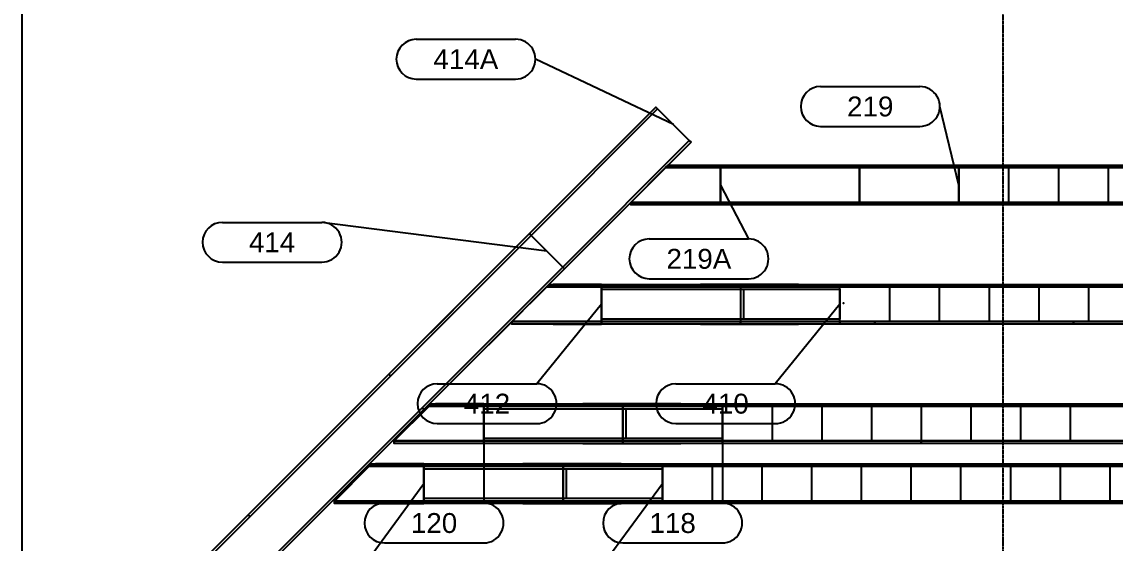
# Model space of a CAD drawing. Header units: inches. Extents: x -21257 to 11444, y 0 to 8704.
# Drawn here: x 936 to 1596, y 7349 to 7663 of the extents above; entities that cross this region are included whole.
import ezdxf
from ezdxf.enums import TextEntityAlignment as Align

# ---------------------------------------------------------------- set-up
doc = ezdxf.new("R2010")
doc.units = ezdxf.units.IN
doc.header["$MEASUREMENT"] = 0
doc.linetypes.add('CENTER2', pattern=[1.125, 0.75, -0.125, 0.125, -0.125])
for name, color, linetype in [('100-CONV-LAYOUT', 3, 'Continuous'), ('100-CONV-LAYOUT-SAW', 3, 'Continuous'), ('100-CONV-NUMBERS', 3, 'Continuous'), ('200-CONV-LAYOUT', 4, 'Continuous'), ('200-CONV-LAYOUT-SAW', 4, 'Continuous'), ('200-CONV-NUMBERS', 4, 'Continuous'), ('400-CONV-LAYOUT', 1, 'Continuous'), ('400-CONV-LAYOUT-ACCUM', 1, 'Continuous'), ('400-CONV-LAYOUT-SAW', 1, 'Continuous'), ('400-CONV-NUMBERS', 1, 'Continuous'), ('Bldg_Cline', 8, 'CENTER2'), ('Bldg_Colnum', 8, 'Continuous')]:
    doc.layers.add(name, color=color, linetype=linetype)
doc.styles.get("Standard").update_dxf_attribs({"font": 'helvl.shx'})

# ---------------------------------------------------------------- blocks, each defined once
blk = doc.blocks.new('DCBLOCK')
at = {"linetype": 'Continuous'}
for p, q in [((-0.625, 0), (0, 0)), ((-0.625, -0.25), (0, -0.25))]:
    blk.add_line(p, q, dxfattribs=at)
for centre, start, end in [((-0.625, -0.125), 89.99998, 269.99994), ((0, -0.125), 269.99994, 89.99998)]:
    blk.add_arc(centre, 0.125, start, end)
blk.add_attdef('FORTNAITEM', text='', height=0.125).set_placement((-0.3125, -0.125), align=Align.MIDDLE_CENTER)
at = {"flags": 1}
blk.add_attdef('SERIALNUM', (-0.625, -0.3437), '', height=0.125, dxfattribs=at)
blk = doc.blocks.new('FORTNAPOINT')
blk.add_point((0, 0))
at = {"flags": 1}
for tag in ['POINTSER', 'ITEMNUM']:
    blk.add_attdef(tag, (0, 0), '', height=0.125, dxfattribs=at)
blk = doc.blocks.new('Promise-US15-100330-00-10-003 Bldg Colums')
at = {"layer": 'Bldg_Cline'}
blk.add_line((600, 7193.33), (600, 9.33), dxfattribs=at)
at = {"layer": 'Bldg_Colnum'}
blk.add_line((8, 7709.88), (8, 8), dxfattribs=at)
blk = doc.blocks.new('Promise-US15-100330-00-20-408 200 Series')
at = {"layer": '200-CONV-LAYOUT', "linetype": 'Continuous'}
for p, q in [((-14048.39, -6995.84, 327), (-14048.39, -6994.34, 327)), ((-14048.35, -6995.84, 326.88), (-14048.35, -6994.34, 326.88)), ((-14048.35, -6995.84, 333.5), (-14048.35, -6994.34, 333.5)), ((-14048.35, -6995.84, 326.88), (-14048.35, -6994.34, 326.88)), ((-14048.35, -6995.84, 333.5), (-14048.35, -6994.34, 333.5)), ((-14048.34, -6994.34, 333.5), (-14048.34, -6995.84, 333.5)), ((-14048.34, -6995.84, 333.5), (-14048.39, -6995.84, 327)), ((-14048.35, -6995.84, 333.5), (-14048.35, -6995.84, 326.88)), ((-14048.35, -6995.84, 333.5), (-14048.35, -6995.84, 326.88)), ((-14192.35, -7018.34, 326.88), (-14192.35, -7016.84, 326.88)), ((-14192.35, -7016.84, 326.88), (-14192.35, -7016.84, 333.5)), ((-14192.35, -7018.34, 333.5), (-14192.35, -7016.84, 333.5))]:
    blk.add_line(p, q, dxfattribs=at)
at = {"layer": '200-CONV-LAYOUT', "color": 1, "linetype": 'Continuous'}
for p, q in [((-14227.32, -7176.06, 327), (-14227.32, -7174.56, 327)), ((-14227.29, -7176.06, 333.5), (-14227.32, -7176.06, 327)), ((-14227.29, -7174.56, 333.5), (-14227.29, -7176.06, 333.5)), ((-14197.29, -7176.06, 333.4), (-14197.29, -7197.06, 333.4)), ((-14167.29, -7176.06, 333.3), (-14167.29, -7197.06, 333.3)), ((-14137.32, -7176.06, 326.7), (-14137.32, -7174.56, 326.7)), ((-14137.29, -7176.06, 333.2), (-14137.32, -7176.06, 326.7)), ((-14137.29, -7176.06, 333.2), (-14137.29, -7174.56, 333.2)), ((-14137.29, -7176.06, 333.2), (-14137.29, -7197.06, 333.2)), ((-14107.29, -7176.06, 333.1), (-14107.29, -7197.06, 333.1)), ((-14077.29, -7176.06, 333), (-14077.29, -7197.06, 333)), ((-14047.3, -7176.06, 332.9), (-14047.3, -7197.06, 332.9)), ((-14017.32, -7176.06, 326.3), (-14017.32, -7174.56, 326.3)), ((-14017.3, -7176.06, 332.8), (-14017.32, -7176.06, 326.3)), ((-14017.3, -7176.06, 332.8), (-14017.3, -7174.56, 332.8)), ((-14017.3, -7176.06, 332.8), (-14017.3, -7197.06, 332.8)), ((-13987.3, -7176.06, 332.7), (-13987.3, -7197.06, 332.7)), ((-13957.3, -7176.06, 332.6), (-13957.3, -7197.06, 332.6)), ((-14227.32, -7198.56, 327), (-14227.32, -7197.06, 327)), ((-14227.32, -7197.06, 327), (-14227.29, -7197.06, 333.5)), ((-14227.29, -7198.56, 333.5), (-14227.29, -7197.06, 333.5)), ((-14137.32, -7197.06, 326.7), (-14137.32, -7198.56, 326.7)), ((-14137.29, -7197.06, 333.2), (-14137.32, -7197.06, 326.7)), ((-14137.29, -7198.56, 333.2), (-14137.29, -7197.06, 333.2)), ((-14017.32, -7197.06, 326.3), (-14017.32, -7198.56, 326.3)), ((-14017.3, -7197.06, 332.8), (-14017.32, -7197.06, 326.3)), ((-14017.3, -7198.56, 332.8), (-14017.3, -7197.06, 332.8))]:
    blk.add_line(p, q, dxfattribs=at)
at = {"layer": '200-CONV-LAYOUT', "color": 8, "linetype": 'Continuous'}
for p, q in [((-14227.3, -7176.06, 326.88), (-14227.3, -7174.56, 326.88)), ((-14227.3, -7176.06, 333.5), (-14227.3, -7174.56, 333.5)), ((-14227.3, -7176.06, 333.5), (-14227.3, -7176.06, 326.88)), ((-14227.3, -7197.06, 326.88), (-14227.3, -7198.56, 326.88)), ((-14227.3, -7197.06, 333.5), (-14227.3, -7197.06, 326.88)), ((-14227.3, -7198.56, 333.5), (-14227.3, -7197.06, 333.5))]:
    blk.add_line(p, q, dxfattribs=at)
at = {"layer": '200-CONV-LAYOUT'}
for points in [[(-14223.85, -6994.34, 333.5), (-14225.35, -6995.84, 333.5), (-14225.35, -6995.84, 327), (-14223.85, -6994.34, 327)], [(-14223.85, -6994.34, 333.5), (-14225.35, -6995.84, 333.5), (-14225.35, -6995.84, 324), (-14223.85, -6994.34, 324)], [(-14246.35, -7018.34, 333.5), (-14246.35, -7018.34, 327), (-14246.35, -7016.84, 327), (-14246.35, -7016.84, 333.5)], [(-14246.35, -7018.34, 333.5), (-14246.35, -7018.34, 324), (-14246.35, -7016.84, 324), (-14246.35, -7016.84, 333.5)], [(-14192.35, -7018.34, 333.5), (-14192.35, -7018.34, 327), (-14192.35, -7016.84, 327), (-14192.35, -7016.84, 333.5)]]:
    blk.add_3dface(points, dxfattribs=at)
at = {"layer": '200-CONV-LAYOUT', "color": 1}
for points in [[(-13177.32, -7176.06, 323.5), (-14227.32, -7176.06, 327), (-14227.32, -7174.56, 327), (-13177.32, -7174.56, 323.5)], [(-13177.3, -7176.06, 330), (-14227.29, -7176.06, 333.5), (-14227.32, -7176.06, 327), (-13177.32, -7176.06, 323.5)], [(-13177.3, -7176.06, 330), (-14227.29, -7176.06, 333.5), (-14227.29, -7174.56, 333.5), (-13177.3, -7174.56, 330)], [(-13177.3, -7197.06, 330), (-14227.29, -7197.06, 333.5), (-14227.29, -7176.06, 333.5), (-13177.3, -7176.06, 330)], [(-13177.3, -7197.06, 330), (-14227.29, -7197.06, 333.5), (-14227.32, -7197.06, 327), (-13177.32, -7197.06, 323.5)], [(-13177.32, -7198.56, 323.5), (-14227.32, -7198.56, 327), (-14227.32, -7197.06, 327), (-13177.32, -7197.06, 323.5)], [(-13177.3, -7198.56, 330), (-14227.29, -7198.56, 333.5), (-14227.29, -7197.06, 333.5), (-13177.3, -7197.06, 330)]]:
    blk.add_3dface(points, dxfattribs=at)
at = {"layer": '200-CONV-LAYOUT-SAW'}
for p, q in [((-14192.35, -6995.84, 326.88), (-14192.35, -6994.34, 326.88)), ((-14192.35, -6994.34, 333.5), (-14192.35, -6995.84, 333.5)), ((-14108.35, -6995.84, 326.88), (-14108.35, -6994.34, 326.88)), ((-14108.35, -6995.84, 333.5), (-14108.35, -6994.34, 333.5)), ((-14108.35, -6995.84, 326.88), (-14108.35, -6994.34, 326.88)), ((-14108.35, -6994.34, 333.5), (-14108.35, -6995.84, 333.5)), ((-14192.35, -6995.84, 333.5), (-14192.35, -6995.84, 326.88)), ((-14108.35, -6995.84, 333.5), (-14108.35, -6995.84, 326.88)), ((-14108.35, -6995.84, 333.5), (-14108.35, -6995.84, 326.88)), ((-14018.34, -6995.84, 333.28), (-14018.34, -7016.84, 333.28)), ((-13988.34, -6995.84, 333.06), (-13988.34, -7016.84, 333.06)), ((-13958.34, -6995.84, 332.84), (-13958.34, -7016.84, 332.84)), ((-14108.35, -7016.84, 326.88), (-14108.35, -7018.34, 326.88)), ((-14108.35, -7016.84, 333.5), (-14108.35, -7016.84, 326.88)), ((-14108.35, -7018.34, 333.5), (-14108.35, -7016.84, 333.5)), ((-14108.35, -7018.34, 326.88), (-14108.35, -7016.84, 326.88)), ((-14108.35, -7016.84, 326.88), (-14108.35, -7016.84, 333.5)), ((-14108.35, -7018.34, 333.5), (-14108.35, -7016.84, 333.5)), ((-14048.39, -7018.34, 327), (-14048.39, -7016.84, 327)), ((-14048.39, -7016.84, 327), (-14048.34, -7016.84, 333.5)), ((-14048.35, -7016.84, 326.88), (-14048.35, -7018.34, 326.88)), ((-14048.35, -7016.84, 333.5), (-14048.35, -7016.84, 326.88)), ((-14048.35, -7018.34, 333.5), (-14048.35, -7016.84, 333.5)), ((-14048.35, -7016.84, 326.88), (-14048.35, -7018.34, 326.88)), ((-14048.35, -7016.84, 333.5), (-14048.35, -7016.84, 326.88)), ((-14048.35, -7018.34, 333.5), (-14048.35, -7016.84, 333.5)), ((-14048.34, -7018.34, 333.5), (-14048.34, -7016.84, 333.5))]:
    blk.add_line(p, q, dxfattribs=at)
for points in [[(-14192.35, -6995.84, 327), (-14225.35, -6995.84, 327), (-14223.85, -6994.34, 327), (-14192.35, -6994.34, 327)], [(-14192.35, -6995.84, 333.5), (-14225.35, -6995.84, 333.5), (-14223.85, -6994.34, 333.5), (-14192.35, -6994.34, 333.5)], [(-14192.35, -6994.34, 333.5), (-14192.35, -6995.84, 333.5), (-14192.35, -6995.84, 327), (-14192.35, -6994.34, 327)], [(-14108.35, -6995.84, 326.88), (-14192.35, -6995.84, 326.88), (-14192.35, -6994.34, 326.88), (-14108.35, -6994.34, 326.88)], [(-14108.35, -6995.84, 333.5), (-14192.35, -6995.84, 333.5), (-14192.35, -6994.34, 333.5), (-14108.35, -6994.34, 333.5)], [(-14048.35, -6995.84, 326.88), (-14108.35, -6995.84, 326.88), (-14108.35, -6994.34, 326.88), (-14048.35, -6994.34, 326.88)], [(-14048.35, -6995.84, 333.5), (-14108.35, -6995.84, 333.5), (-14108.35, -6994.34, 333.5), (-14048.35, -6994.34, 333.5)], [(-13574.4, -6995.84, 323.5), (-14048.39, -6995.84, 327), (-14048.39, -6994.34, 327), (-13574.4, -6994.34, 323.5)], [(-13574.35, -6995.84, 330), (-14048.34, -6995.84, 333.5), (-14048.34, -6994.34, 333.5), (-13574.35, -6994.34, 330)], [(-14192.35, -7016.84, 333.5), (-14246.35, -7016.84, 333.5), (-14225.35, -6995.84, 333.5), (-14192.35, -6995.84, 333.5)], [(-14246.35, -7016.84, 333.5), (-14246.35, -7016.84, 327), (-14225.35, -6995.84, 327), (-14225.35, -6995.84, 333.5)], [(-14246.35, -7016.84, 333.5), (-14246.35, -7016.84, 324), (-14225.35, -6995.84, 324), (-14225.35, -6995.84, 333.5)], [(-14192.35, -6995.84, 333.5), (-14225.35, -6995.84, 333.5), (-14225.35, -6995.84, 327), (-14192.35, -6995.84, 327)], [(-14108.35, -7016.84, 333.5), (-14192.35, -7016.84, 333.5), (-14192.35, -6995.84, 333.5), (-14108.35, -6995.84, 333.5)], [(-14108.35, -6995.84, 333.5), (-14192.35, -6995.84, 333.5), (-14192.35, -6995.84, 326.88), (-14108.35, -6995.84, 326.88)], [(-14048.35, -7016.84, 333.5), (-14108.35, -7016.84, 333.5), (-14108.35, -6995.84, 333.5), (-14048.35, -6995.84, 333.5)], [(-14048.35, -6995.84, 333.5), (-14108.35, -6995.84, 333.5), (-14108.35, -6995.84, 326.88), (-14048.35, -6995.84, 326.88)], [(-13574.35, -6995.84, 330), (-14048.34, -6995.84, 333.5), (-14048.39, -6995.84, 327), (-13574.4, -6995.84, 323.5)], [(-13574.35, -7016.84, 330), (-14048.34, -7016.84, 333.5), (-14048.34, -6995.84, 333.5), (-13574.35, -6995.84, 330)], [(-14192.35, -7016.84, 333.5), (-14246.35, -7016.84, 333.5), (-14246.35, -7016.84, 327), (-14192.35, -7016.84, 327)], [(-14192.35, -7018.34, 327), (-14246.35, -7018.34, 327), (-14246.35, -7016.84, 327), (-14192.35, -7016.84, 327)], [(-14192.35, -7018.34, 333.5), (-14246.35, -7018.34, 333.5), (-14246.35, -7016.84, 333.5), (-14192.35, -7016.84, 333.5)], [(-14108.35, -7016.84, 333.5), (-14192.35, -7016.84, 333.5), (-14192.35, -7016.84, 326.88), (-14108.35, -7016.84, 326.88)], [(-14108.35, -7018.34, 326.88), (-14192.35, -7018.34, 326.88), (-14192.35, -7016.84, 326.88), (-14108.35, -7016.84, 326.88)], [(-14108.35, -7018.34, 333.5), (-14192.35, -7018.34, 333.5), (-14192.35, -7016.84, 333.5), (-14108.35, -7016.84, 333.5)], [(-14048.35, -7016.84, 333.5), (-14108.35, -7016.84, 333.5), (-14108.35, -7016.84, 326.88), (-14048.35, -7016.84, 326.88)], [(-14048.35, -7018.34, 326.88), (-14108.35, -7018.34, 326.88), (-14108.35, -7016.84, 326.88), (-14048.35, -7016.84, 326.88)], [(-14048.35, -7018.34, 333.5), (-14108.35, -7018.34, 333.5), (-14108.35, -7016.84, 333.5), (-14048.35, -7016.84, 333.5)], [(-13574.35, -7016.84, 330), (-14048.34, -7016.84, 333.5), (-14048.39, -7016.84, 327), (-13574.4, -7016.84, 323.5)], [(-13574.4, -7018.34, 323.5), (-14048.39, -7018.34, 327), (-14048.39, -7016.84, 327), (-13574.4, -7016.84, 323.5)], [(-13574.35, -7018.34, 330), (-14048.34, -7018.34, 333.5), (-14048.34, -7016.84, 333.5), (-13574.35, -7016.84, 330)]]:
    blk.add_3dface(points, dxfattribs=at)
at = {"layer": '200-CONV-NUMBERS', "linetype": 'Continuous'}
for p, q in [((-14048.35, -7006.34, 333.5), (-14059.86, -6958.93, 360)), ((-14192.35, -7006.34, 333.5), (-14175.28, -7038.87, 360))]:
    blk.add_line(p, q, dxfattribs=at)
at = {"layer": '200-CONV-NUMBERS', "xscale": 96, "yscale": 96, "zscale": 96}
for p, values in [((-14071.86, -6946.93, 360), {'FORTNAITEM': '219'}), ((-14175.28, -7038.87, 360), {'FORTNAITEM': '219A'})]:
    blk.add_blockref('DCBLOCK', p, dxfattribs=at).add_auto_attribs(values)
blk = doc.blocks.new('Promise-US15-100330-00-20-408 400 Series')
at = {"layer": '400-CONV-LAYOUT'}
blk.add_line((-14306.55, -7036.73, 333.5), (-14230.18, -6960.37, 333.5), dxfattribs=at)
at = {"layer": '400-CONV-LAYOUT', "linetype": 'Continuous'}
for p, q in [((-14230.18, -6960.37, 327), (-14231.24, -6959.31, 327)), ((-14230.18, -6960.37, 333.5), (-14231.24, -6959.31, 333.5)), ((-14230.18, -6960.37, 333.5), (-14230.18, -6960.37, 327)), ((-14211.09, -6979.46, 327), (-14210.03, -6980.52, 327)), ((-14211.09, -6979.46, 333.5), (-14211.09, -6979.46, 327)), ((-14210.03, -6980.52, 333.5), (-14211.09, -6979.46, 333.5)), ((-14306.55, -7036.73, 327), (-14307.61, -7035.67, 327)), ((-14307.61, -7035.67, 333.5), (-14306.55, -7036.73, 333.5)), ((-14306.55, -7036.73, 333.5), (-14306.55, -7036.73, 327)), ((-14286.39, -7056.89, 327), (-14287.45, -7055.83, 327)), ((-14287.45, -7055.83, 327), (-14287.45, -7055.83, 333.5)), ((-14286.39, -7056.89, 333.5), (-14287.45, -7055.83, 333.5))]:
    blk.add_line(p, q, dxfattribs=at)
at = {"layer": '400-CONV-LAYOUT', "color": 1, "linetype": 'Continuous'}
for p, q in [((-14306.55, -7036.73, 327), (-14307.61, -7035.67, 327)), ((-14306.55, -7036.73, 333.5), (-14307.61, -7035.67, 333.5)), ((-14306.55, -7036.73, 333.5), (-14306.55, -7036.73, 327)), ((-14287.45, -7055.83, 327), (-14286.39, -7056.89, 327)), ((-14287.45, -7055.83, 333.5), (-14287.45, -7055.83, 327)), ((-14286.39, -7056.89, 333.5), (-14287.45, -7055.83, 333.5))]:
    blk.add_line(p, q, dxfattribs=at)
at = {"layer": '400-CONV-LAYOUT'}
for points in [[(-14230.18, -6960.37, 327), (-14306.55, -7036.73, 327), (-14307.61, -7035.67, 327), (-14231.24, -6959.31, 327)], [(-14230.18, -6960.37, 333.5), (-14306.55, -7036.73, 333.5), (-14307.61, -7035.67, 333.5), (-14231.24, -6959.31, 333.5)], [(-14211.09, -6979.46, 333.5), (-14287.45, -7055.83, 333.5), (-14306.55, -7036.73, 333.5), (-14230.18, -6960.37, 333.5)], [(-14230.18, -6960.37, 333.5), (-14306.55, -7036.73, 333.5), (-14306.55, -7036.73, 327), (-14230.18, -6960.37, 327)], [(-14211.09, -6979.46, 333.5), (-14287.45, -7055.83, 333.5), (-14287.45, -7055.83, 327), (-14211.09, -6979.46, 327)], [(-14210.03, -6980.52, 327), (-14286.39, -7056.89, 327), (-14287.45, -7055.83, 327), (-14211.09, -6979.46, 327)], [(-14210.03, -6980.52, 333.5), (-14286.39, -7056.89, 333.5), (-14287.45, -7055.83, 333.5), (-14211.09, -6979.46, 333.5)]]:
    blk.add_3dface(points, dxfattribs=at)
at = {"layer": '400-CONV-NUMBERS', "linetype": 'Continuous'}
blk.add_line((-14220.63, -6969.91, 333.5), (-14303.92, -6930.4, 360), dxfattribs=at)
at = {"layer": '400-CONV-NUMBERS', "xscale": 96, "yscale": 96, "zscale": 96}
blk.add_blockref('DCBLOCK', (-14315.92, -6918.4, 360), dxfattribs=at).add_auto_attribs({'FORTNAITEM': '414A'})

msp = doc.modelspace()

# ---------------------------------------------------------------- linework, layer by layer
at = {"layer": '100-CONV-LAYOUT', "linetype": 'Continuous'}
for p, q in [((1214.84, 7431.24, 323.37), (1214.84, 7432.74, 323.37)), ((1214.84, 7432.74, 330), (1214.84, 7431.24, 330)), ((1214.84, 7431.24, 330), (1214.84, 7431.24, 323.37)), ((1298.84, 7431.24, 323.38), (1298.84, 7432.74, 323.38)), ((1298.84, 7431.24, 330), (1298.84, 7432.74, 330)), ((1298.84, 7431.24, 323.37), (1298.84, 7432.74, 323.37)), ((1298.84, 7432.74, 330), (1298.84, 7431.24, 330)), ((1298.84, 7431.24, 330), (1298.84, 7431.24, 323.38)), ((1298.84, 7431.24, 330), (1298.84, 7431.24, 323.37)), ((1358.84, 7431.24, 323.38), (1358.84, 7432.74, 323.38)), ((1358.84, 7431.24, 330), (1358.84, 7432.74, 330)), ((1358.84, 7431.24, 323.5), (1358.84, 7432.74, 323.5)), ((1358.84, 7432.74, 330), (1358.84, 7431.24, 330)), ((1358.84, 7431.24, 330), (1358.84, 7431.24, 323.38)), ((1358.84, 7431.24, 330), (1358.84, 7431.24, 323.5)), ((1388.84, 7431.24, 330), (1388.84, 7410.24, 330)), ((1418.84, 7431.24, 330), (1418.84, 7410.24, 330)), ((1448.84, 7431.24, 330), (1448.84, 7410.24, 330)), ((1478.84, 7431.24, 323.5), (1478.84, 7432.74, 323.5)), ((1478.84, 7431.24, 330), (1478.84, 7432.74, 330)), ((1478.84, 7431.24, 330), (1478.84, 7410.24, 330)), ((1478.84, 7431.24, 330), (1478.84, 7431.24, 323.5)), ((1508.84, 7431.24, 330), (1508.84, 7410.24, 330)), ((1538.84, 7431.24, 330), (1538.84, 7410.24, 330)), ((1568.84, 7431.24, 330), (1568.84, 7410.24, 330)), ((1358.84, 7410.24, 323.38), (1358.84, 7408.74, 323.38)), ((1358.84, 7410.24, 330), (1358.84, 7410.24, 323.38)), ((1358.84, 7408.74, 330), (1358.84, 7410.24, 330)), ((1358.84, 7408.74, 323.5), (1358.84, 7410.24, 323.5)), ((1358.84, 7410.24, 323.5), (1358.84, 7410.24, 330)), ((1358.84, 7408.74, 330), (1358.84, 7410.24, 330)), ((1478.84, 7410.24, 323.5), (1478.84, 7408.74, 323.5)), ((1478.84, 7410.24, 330), (1478.84, 7410.24, 323.5)), ((1478.84, 7408.74, 330), (1478.84, 7410.24, 330))]:
    msp.add_line(p, q, dxfattribs=at)
at = {"layer": '100-CONV-LAYOUT'}
for points in [[(1214.84, 7432.74, 330), (1214.84, 7431.24, 330), (1214.84, 7431.24, 320.5), (1214.84, 7432.74, 320.5)], [(1298.84, 7431.24, 323.38), (1214.84, 7431.24, 323.37), (1214.84, 7432.74, 323.37), (1298.84, 7432.74, 323.38)], [(1298.84, 7431.24, 330), (1214.84, 7431.24, 330), (1214.84, 7432.74, 330), (1298.84, 7432.74, 330)], [(1298.84, 7410.24, 330), (1214.84, 7410.24, 330), (1214.84, 7431.24, 330), (1298.84, 7431.24, 330)], [(1298.84, 7431.24, 330), (1214.84, 7431.24, 330), (1214.84, 7431.24, 323.37), (1298.84, 7431.24, 323.38)], [(1274.59, 7432.74, 323.37), (1274.59, 7432.74, 311.05), (1312.84, 7432.74, 311.05), (1312.84, 7432.74, 323.37)], [(1358.84, 7431.24, 323.38), (1298.84, 7431.24, 323.37), (1298.84, 7432.74, 323.37), (1358.84, 7432.74, 323.38)], [(1358.84, 7431.24, 330), (1298.84, 7431.24, 330), (1298.84, 7432.74, 330), (1358.84, 7432.74, 330)], [(1358.84, 7410.24, 330), (1298.84, 7410.24, 330), (1298.84, 7431.24, 330), (1358.84, 7431.24, 330)], [(1358.84, 7431.24, 330), (1298.84, 7431.24, 330), (1298.84, 7431.24, 323.37), (1358.84, 7431.24, 323.38)], [(1312.84, 7432.74, 323.37), (1312.84, 7432.74, 311.05), (1333.84, 7432.74, 323.37), (1312.84, 7432.74, 323.37)], [(2798.84, 7431.24, 323.5), (1358.84, 7431.24, 323.5), (1358.84, 7432.74, 323.5), (2798.84, 7432.74, 323.5)], [(2798.84, 7431.24, 330), (1358.84, 7431.24, 330), (1358.84, 7432.74, 330), (2798.84, 7432.74, 330)], [(2798.84, 7410.24, 330), (1358.84, 7410.24, 330), (1358.84, 7431.24, 330), (2798.84, 7431.24, 330)], [(2798.84, 7431.24, 330), (1358.84, 7431.24, 330), (1358.84, 7431.24, 323.5), (2798.84, 7431.24, 323.5)], [(1358.84, 7411.74, 330), (1214.84, 7411.74, 330), (1214.84, 7429.74, 330), (1358.84, 7429.74, 330)], [(1358.84, 7411.74, 330), (1300.84, 7411.74, 330), (1300.84, 7429.74, 330), (1358.84, 7429.74, 330)], [(1298.84, 7410.24, 330), (1214.84, 7410.24, 330), (1214.84, 7410.24, 323.37), (1298.84, 7410.24, 323.38)], [(1298.84, 7408.74, 323.38), (1214.84, 7408.74, 323.37), (1214.84, 7410.24, 323.37), (1298.84, 7410.24, 323.38)], [(1298.84, 7408.74, 330), (1214.84, 7408.74, 330), (1214.84, 7410.24, 330), (1298.84, 7410.24, 330)], [(1274.59, 7408.74, 323.37), (1274.59, 7408.74, 311.05), (1312.84, 7408.74, 311.05), (1312.84, 7408.74, 323.37)], [(1358.84, 7410.24, 330), (1298.84, 7410.24, 330), (1298.84, 7410.24, 323.37), (1358.84, 7410.24, 323.38)], [(1358.84, 7408.74, 323.38), (1298.84, 7408.74, 323.37), (1298.84, 7410.24, 323.37), (1358.84, 7410.24, 323.38)], [(1358.84, 7408.74, 330), (1298.84, 7408.74, 330), (1298.84, 7410.24, 330), (1358.84, 7410.24, 330)], [(1312.84, 7408.74, 323.37), (1312.84, 7408.74, 311.05), (1333.84, 7408.74, 323.37), (1312.84, 7408.74, 323.37)], [(2798.84, 7410.24, 330), (1358.84, 7410.24, 330), (1358.84, 7410.24, 323.5), (2798.84, 7410.24, 323.5)], [(2798.84, 7408.74, 323.5), (1358.84, 7408.74, 323.5), (1358.84, 7410.24, 323.5), (2798.84, 7410.24, 323.5)], [(2798.84, 7408.74, 330), (1358.84, 7408.74, 330), (1358.84, 7410.24, 330), (2798.84, 7410.24, 330)]]:
    msp.add_3dface(points, dxfattribs=at)
at = {"layer": '100-CONV-LAYOUT-SAW'}
for points in [[(1214.84, 7410.24, 330), (1160.84, 7410.24, 330), (1181.84, 7431.24, 330), (1214.84, 7431.24, 330)], [(1160.84, 7410.24, 330), (1160.84, 7410.24, 320.5), (1181.84, 7431.24, 320.5), (1181.84, 7431.24, 330)], [(1183.34, 7432.74, 330), (1181.84, 7431.24, 330), (1181.84, 7431.24, 320.5), (1183.34, 7432.74, 320.5)], [(1214.84, 7431.24, 320.5), (1181.84, 7431.24, 320.5), (1183.34, 7432.74, 320.5), (1214.84, 7432.74, 320.5)], [(1214.84, 7431.24, 330), (1181.84, 7431.24, 330), (1183.34, 7432.74, 330), (1214.84, 7432.74, 330)], [(1214.84, 7431.24, 330), (1181.84, 7431.24, 330), (1181.84, 7431.24, 320.5), (1214.84, 7431.24, 320.5)], [(1185.72, 7432.74, 320.5), (1185.72, 7432.74, 308.56), (1214.84, 7432.74, 308.56), (1214.84, 7432.74, 320.5)], [(1160.84, 7408.74, 330), (1160.84, 7408.74, 320.5), (1160.84, 7410.24, 320.5), (1160.84, 7410.24, 330)], [(1214.84, 7410.24, 330), (1160.84, 7410.24, 330), (1160.84, 7410.24, 320.5), (1214.84, 7410.24, 320.5)], [(1214.84, 7408.74, 320.5), (1160.84, 7408.74, 320.5), (1160.84, 7410.24, 320.5), (1214.84, 7410.24, 320.5)], [(1214.84, 7408.74, 330), (1160.84, 7408.74, 330), (1160.84, 7410.24, 330), (1214.84, 7410.24, 330)]]:
    msp.add_3dface(points, dxfattribs=at)
at = {"layer": '100-CONV-NUMBERS', "linetype": 'Continuous'}
for p, q in [((1214.84, 7420.74, 330), (1214.84, 7372.74, 360)), ((1358.84, 7420.74, 330), (1358.84, 7372.74, 360))]:
    msp.add_line(p, q, dxfattribs=at)
at = {"layer": '200-CONV-LAYOUT', "linetype": 'Continuous'}
for p, q in [((1178.72, 7394.99, 323.37), (1178.72, 7396.49, 323.37)), ((1178.72, 7396.49, 330), (1178.72, 7394.99, 330)), ((1178.72, 7394.99, 330), (1178.72, 7394.99, 323.37)), ((1262.72, 7394.99, 323.38), (1262.72, 7396.49, 323.38)), ((1262.72, 7394.99, 330), (1262.72, 7396.49, 330)), ((1262.72, 7394.99, 323.37), (1262.72, 7396.49, 323.37)), ((1262.72, 7396.49, 330), (1262.72, 7394.99, 330)), ((1262.72, 7394.99, 330), (1262.72, 7394.99, 323.38)), ((1262.72, 7394.99, 330), (1262.72, 7394.99, 323.37)), ((1322.72, 7394.99, 323.38), (1322.72, 7396.49, 323.38)), ((1322.72, 7394.99, 330), (1322.72, 7396.49, 330)), ((1322.72, 7394.99, 323.5), (1322.72, 7396.49, 323.5)), ((1322.72, 7396.49, 330), (1322.72, 7394.99, 330)), ((1322.72, 7394.99, 330), (1322.72, 7394.99, 323.38)), ((1322.72, 7394.99, 330), (1322.72, 7394.99, 323.5)), ((1178.72, 7372.49, 323.37), (1178.72, 7373.99, 323.37)), ((1178.72, 7373.99, 323.37), (1178.72, 7373.99, 330)), ((1178.72, 7372.49, 330), (1178.72, 7373.99, 330)), ((1262.72, 7373.99, 323.38), (1262.72, 7372.49, 323.38)), ((1262.72, 7373.99, 330), (1262.72, 7373.99, 323.38)), ((1262.72, 7372.49, 330), (1262.72, 7373.99, 330)), ((1262.72, 7372.49, 323.37), (1262.72, 7373.99, 323.37)), ((1262.72, 7373.99, 323.37), (1262.72, 7373.99, 330)), ((1262.72, 7372.49, 330), (1262.72, 7373.99, 330)), ((1322.72, 7373.99, 323.38), (1322.72, 7372.49, 323.38)), ((1322.72, 7373.99, 330), (1322.72, 7373.99, 323.38)), ((1322.72, 7372.49, 330), (1322.72, 7373.99, 330)), ((1322.72, 7372.49, 323.5), (1322.72, 7373.99, 323.5)), ((1322.72, 7373.99, 323.5), (1322.72, 7373.99, 330)), ((1322.72, 7372.49, 330), (1322.72, 7373.99, 330))]:
    msp.add_line(p, q, dxfattribs=at)
at = {"layer": '200-CONV-LAYOUT'}
for points in [[(1178.72, 7396.49, 330), (1178.72, 7394.99, 330), (1178.72, 7394.99, 320.5), (1178.72, 7396.49, 320.5)], [(1262.72, 7394.99, 323.38), (1178.72, 7394.99, 323.37), (1178.72, 7396.49, 323.37), (1262.72, 7396.49, 323.38)], [(1262.72, 7394.99, 330), (1178.72, 7394.99, 330), (1178.72, 7396.49, 330), (1262.72, 7396.49, 330)], [(1262.72, 7373.99, 330), (1178.72, 7373.99, 330), (1178.72, 7394.99, 330), (1262.72, 7394.99, 330)], [(1262.72, 7394.99, 330), (1178.72, 7394.99, 330), (1178.72, 7394.99, 323.37), (1262.72, 7394.99, 323.38)], [(1322.72, 7375.49, 330), (1178.72, 7375.49, 330), (1178.72, 7393.49, 330), (1322.72, 7393.49, 330)], [(1238.47, 7396.49, 323.37), (1238.47, 7396.49, 311.05), (1276.72, 7396.49, 311.05), (1276.72, 7396.49, 323.37)], [(1322.72, 7394.99, 323.38), (1262.72, 7394.99, 323.37), (1262.72, 7396.49, 323.37), (1322.72, 7396.49, 323.38)], [(1322.72, 7394.99, 330), (1262.72, 7394.99, 330), (1262.72, 7396.49, 330), (1322.72, 7396.49, 330)], [(1322.72, 7373.99, 330), (1262.72, 7373.99, 330), (1262.72, 7394.99, 330), (1322.72, 7394.99, 330)], [(1322.72, 7394.99, 330), (1262.72, 7394.99, 330), (1262.72, 7394.99, 323.37), (1322.72, 7394.99, 323.38)], [(1322.72, 7375.49, 330), (1264.72, 7375.49, 330), (1264.72, 7393.49, 330), (1322.72, 7393.49, 330)], [(1276.72, 7396.49, 323.37), (1276.72, 7396.49, 311.05), (1297.72, 7396.49, 323.37), (1276.72, 7396.49, 323.37)], [(1178.72, 7372.49, 330), (1178.72, 7372.49, 320.5), (1178.72, 7373.99, 320.5), (1178.72, 7373.99, 330)], [(1262.72, 7373.99, 330), (1178.72, 7373.99, 330), (1178.72, 7373.99, 323.37), (1262.72, 7373.99, 323.38)], [(1262.72, 7372.49, 323.38), (1178.72, 7372.49, 323.37), (1178.72, 7373.99, 323.37), (1262.72, 7373.99, 323.38)], [(1262.72, 7372.49, 330), (1178.72, 7372.49, 330), (1178.72, 7373.99, 330), (1262.72, 7373.99, 330)], [(1238.47, 7372.49, 323.37), (1238.47, 7372.49, 311.05), (1276.72, 7372.49, 311.05), (1276.72, 7372.49, 323.37)], [(1322.72, 7373.99, 330), (1262.72, 7373.99, 330), (1262.72, 7373.99, 323.37), (1322.72, 7373.99, 323.38)], [(1322.72, 7372.49, 323.38), (1262.72, 7372.49, 323.37), (1262.72, 7373.99, 323.37), (1322.72, 7373.99, 323.38)], [(1322.72, 7372.49, 330), (1262.72, 7372.49, 330), (1262.72, 7373.99, 330), (1322.72, 7373.99, 330)], [(1276.72, 7372.49, 323.37), (1276.72, 7372.49, 311.05), (1297.72, 7372.49, 323.37), (1276.72, 7372.49, 323.37)]]:
    msp.add_3dface(points, dxfattribs=at)
at = {"layer": '200-CONV-LAYOUT-SAW'}
for points in [[(1178.72, 7373.99, 330), (1124.72, 7373.99, 330), (1145.72, 7394.99, 330), (1178.72, 7394.99, 330)], [(1124.72, 7373.99, 330), (1124.72, 7373.99, 320.5), (1145.72, 7394.99, 320.5), (1145.72, 7394.99, 330)], [(1147.22, 7396.49, 330), (1145.72, 7394.99, 330), (1145.72, 7394.99, 320.5), (1147.22, 7396.49, 320.5)], [(1178.72, 7394.99, 320.5), (1145.72, 7394.99, 320.5), (1147.22, 7396.49, 320.5), (1178.72, 7396.49, 320.5)], [(1178.72, 7394.99, 330), (1145.72, 7394.99, 330), (1147.22, 7396.49, 330), (1178.72, 7396.49, 330)], [(1178.72, 7394.99, 330), (1145.72, 7394.99, 330), (1145.72, 7394.99, 320.5), (1178.72, 7394.99, 320.5)], [(1149.59, 7396.49, 320.5), (1149.59, 7396.49, 308.56), (1178.72, 7396.49, 308.56), (1178.72, 7396.49, 320.5)], [(1124.72, 7372.49, 330), (1124.72, 7372.49, 320.5), (1124.72, 7373.99, 320.5), (1124.72, 7373.99, 330)], [(1178.72, 7373.99, 330), (1124.72, 7373.99, 330), (1124.72, 7373.99, 320.5), (1178.72, 7373.99, 320.5)], [(1178.72, 7372.49, 320.5), (1124.72, 7372.49, 320.5), (1124.72, 7373.99, 320.5), (1178.72, 7373.99, 320.5)], [(1178.72, 7372.49, 330), (1124.72, 7372.49, 330), (1124.72, 7373.99, 330), (1178.72, 7373.99, 330)], [(1149.59, 7372.49, 320.5), (1149.59, 7372.49, 308.56), (1178.72, 7372.49, 308.56), (1178.72, 7372.49, 320.5)]]:
    msp.add_3dface(points, dxfattribs=at)
at = {"layer": '200-CONV-NUMBERS', "linetype": 'Continuous'}
for p, q in [((1178.72, 7384.49, 330), (1143.59, 7336.49, 360)), ((1322.72, 7384.49, 330), (1287.59, 7336.49, 360))]:
    msp.add_line(p, q, dxfattribs=at)
at = {"layer": '400-CONV-LAYOUT', "linetype": 'Continuous'}
for p, q in [((1243.45, 7534.31, 323.5), (1242.39, 7535.37, 323.5)), ((1243.45, 7534.31, 330), (1242.39, 7535.37, 330)), ((1243.45, 7534.31, 330), (1243.45, 7534.31, 323.5)), ((1262.54, 7515.22, 323.5), (1263.61, 7514.16, 323.5)), ((1262.54, 7515.22, 330), (1262.54, 7515.22, 323.5)), ((1263.61, 7514.16, 330), (1262.54, 7515.22, 330)), ((1158.6, 7449.46, 323.5), (1157.54, 7450.52, 323.5)), ((1158.6, 7449.46, 330), (1157.54, 7450.52, 330)), ((1158.6, 7449.46, 330), (1158.6, 7449.46, 323.5)), ((1177.69, 7430.37, 323.5), (1178.75, 7429.31, 323.5)), ((1177.69, 7430.37, 330), (1177.69, 7430.37, 323.5)), ((1178.75, 7429.31, 330), (1177.69, 7430.37, 330)), ((1073.75, 7364.61, 323.5), (1072.69, 7365.67, 323.5)), ((1073.75, 7364.61, 330), (1072.69, 7365.67, 330)), ((1073.75, 7364.61, 330), (1073.75, 7364.61, 323.5))]:
    msp.add_line(p, q, dxfattribs=at)
at = {"layer": '400-CONV-LAYOUT'}
for points in [[(1243.45, 7534.31, 323.5), (1014.35, 7305.21, 323.5), (1013.29, 7306.27, 323.5), (1242.39, 7535.37, 323.5)], [(1243.45, 7534.31, 330), (1014.35, 7305.21, 330), (1013.29, 7306.27, 330), (1242.39, 7535.37, 330)], [(1262.54, 7515.22, 330), (1033.44, 7286.12, 330), (1014.35, 7305.21, 330), (1243.45, 7534.31, 330)], [(1243.45, 7534.31, 330), (1014.35, 7305.21, 330), (1014.35, 7305.21, 323.5), (1243.45, 7534.31, 323.5)], [(1209.87, 7502.85, 323.5), (1209.87, 7502.85, 311.18), (1224.71, 7517.7, 323.5), (1209.87, 7502.85, 323.5)], [(1262.54, 7515.22, 330), (1033.44, 7286.12, 330), (1033.44, 7286.12, 323.5), (1262.54, 7515.22, 323.5)], [(1263.61, 7514.16, 323.5), (1034.5, 7285.06, 323.5), (1033.44, 7286.12, 323.5), (1262.54, 7515.22, 323.5)], [(1263.61, 7514.16, 330), (1034.5, 7285.06, 330), (1033.44, 7286.12, 330), (1262.54, 7515.22, 330)], [(1182.82, 7475.8, 323.5), (1182.82, 7475.8, 311.18), (1209.87, 7502.85, 311.18), (1209.87, 7502.85, 323.5)], [(1231.08, 7481.63, 323.5), (1231.08, 7481.63, 311.18), (1245.93, 7496.48, 323.5), (1231.08, 7481.63, 323.5)], [(1204.03, 7454.59, 323.5), (1204.03, 7454.59, 311.18), (1231.08, 7481.63, 311.18), (1231.08, 7481.63, 323.5)]]:
    msp.add_3dface(points, dxfattribs=at)
at = {"layer": '400-CONV-LAYOUT-ACCUM', "linetype": 'Continuous'}
for p, q in [((1285.81, 7503.27, 323.37), (1285.81, 7504.77, 323.37)), ((1285.81, 7504.77, 330), (1285.81, 7503.27, 330)), ((1285.81, 7503.27, 330), (1285.81, 7503.27, 323.37)), ((1369.81, 7503.27, 323.38), (1369.81, 7504.77, 323.38)), ((1369.81, 7503.27, 330), (1369.81, 7504.77, 330)), ((1369.81, 7503.27, 323.37), (1369.81, 7504.77, 323.37)), ((1369.81, 7504.77, 330), (1369.81, 7503.27, 330)), ((1369.81, 7503.27, 330), (1369.81, 7503.27, 323.38)), ((1369.81, 7503.27, 330), (1369.81, 7503.27, 323.37)), ((1429.81, 7503.27, 323.38), (1429.81, 7504.77, 323.38)), ((1429.81, 7503.27, 330), (1429.81, 7504.77, 330)), ((1429.81, 7503.27, 323.5), (1429.81, 7504.77, 323.5)), ((1429.81, 7504.77, 330), (1429.81, 7503.27, 330)), ((1429.81, 7503.27, 330), (1429.81, 7503.27, 323.38)), ((1429.81, 7503.27, 330), (1429.81, 7503.27, 323.5)), ((1450.81, 7503.27, 323.5), (1450.81, 7504.77, 323.5)), ((1450.81, 7503.27, 330), (1450.81, 7504.77, 330)), ((1450.81, 7503.27, 330), (1450.81, 7503.27, 323.5)), ((1459.81, 7503.27, 330), (1459.81, 7482.27, 330)), ((1489.81, 7503.27, 330), (1489.81, 7482.27, 330)), ((1519.81, 7503.27, 330), (1519.81, 7482.27, 330)), ((1549.81, 7503.27, 330), (1549.81, 7482.27, 330)), ((1570.81, 7503.27, 330), (1570.81, 7504.77, 330)), ((1570.81, 7503.27, 323.5), (1570.81, 7504.77, 323.5)), ((1570.81, 7503.27, 330), (1570.81, 7503.27, 323.5)), ((1579.81, 7503.27, 330), (1579.81, 7482.27, 330)), ((1285.81, 7480.77, 323.37), (1285.81, 7482.27, 323.37)), ((1285.81, 7482.27, 323.37), (1285.81, 7482.27, 330)), ((1285.81, 7480.77, 330), (1285.81, 7482.27, 330)), ((1369.81, 7482.27, 323.38), (1369.81, 7480.77, 323.38)), ((1369.81, 7482.27, 330), (1369.81, 7482.27, 323.38)), ((1369.81, 7480.77, 330), (1369.81, 7482.27, 330)), ((1369.81, 7480.77, 323.37), (1369.81, 7482.27, 323.37)), ((1369.81, 7482.27, 323.37), (1369.81, 7482.27, 330)), ((1369.81, 7480.77, 330), (1369.81, 7482.27, 330)), ((1429.81, 7482.27, 323.38), (1429.81, 7480.77, 323.38)), ((1429.81, 7482.27, 330), (1429.81, 7482.27, 323.38)), ((1429.81, 7480.77, 330), (1429.81, 7482.27, 330)), ((1429.81, 7480.77, 323.5), (1429.81, 7482.27, 323.5)), ((1429.81, 7482.27, 323.5), (1429.81, 7482.27, 330)), ((1429.81, 7480.77, 330), (1429.81, 7482.27, 330)), ((1450.81, 7482.27, 323.5), (1450.81, 7480.77, 323.5)), ((1450.81, 7482.27, 330), (1450.81, 7482.27, 323.5)), ((1450.81, 7480.77, 330), (1450.81, 7482.27, 330)), ((1570.81, 7480.77, 330), (1570.81, 7482.27, 330)), ((1570.81, 7482.27, 330), (1570.81, 7482.27, 323.5)), ((1570.81, 7482.27, 323.5), (1570.81, 7480.77, 323.5))]:
    msp.add_line(p, q, dxfattribs=at)
at = {"layer": '400-CONV-LAYOUT-ACCUM'}
for points in [[(1285.81, 7504.77, 330), (1285.81, 7503.27, 330), (1285.81, 7503.27, 320.5), (1285.81, 7504.77, 320.5)], [(1369.81, 7503.27, 323.38), (1285.81, 7503.27, 323.37), (1285.81, 7504.77, 323.37), (1369.81, 7504.77, 323.38)], [(1369.81, 7503.27, 330), (1285.81, 7503.27, 330), (1285.81, 7504.77, 330), (1369.81, 7504.77, 330)], [(1369.81, 7482.27, 330), (1285.81, 7482.27, 330), (1285.81, 7503.27, 330), (1369.81, 7503.27, 330)], [(1369.81, 7503.27, 330), (1285.81, 7503.27, 330), (1285.81, 7503.27, 323.37), (1369.81, 7503.27, 323.38)], [(1345.56, 7504.77, 323.37), (1345.56, 7504.77, 311.05), (1383.81, 7504.77, 311.05), (1383.81, 7504.77, 323.37)], [(1429.81, 7503.27, 323.38), (1369.81, 7503.27, 323.37), (1369.81, 7504.77, 323.37), (1429.81, 7504.77, 323.38)], [(1429.81, 7503.27, 330), (1369.81, 7503.27, 330), (1369.81, 7504.77, 330), (1429.81, 7504.77, 330)], [(1429.81, 7503.27, 330), (1369.81, 7503.27, 330), (1369.81, 7503.27, 323.37), (1429.81, 7503.27, 323.38)], [(1383.81, 7504.77, 323.37), (1383.81, 7504.77, 311.05), (1404.81, 7504.77, 323.37), (1383.81, 7504.77, 323.37)], [(2890.81, 7503.27, 323.5), (1429.81, 7503.27, 323.5), (1429.81, 7504.77, 323.5), (2890.81, 7504.77, 323.5)], [(2890.81, 7503.27, 330), (1429.81, 7503.27, 330), (1429.81, 7504.77, 330), (2890.81, 7504.77, 330)], [(2890.81, 7482.27, 330), (1429.81, 7482.27, 330), (1429.81, 7503.27, 330), (2890.81, 7503.27, 330)], [(2890.81, 7503.27, 330), (1429.81, 7503.27, 330), (1429.81, 7503.27, 323.5), (2890.81, 7503.27, 323.5)], [(1429.81, 7483.77, 330), (1285.81, 7483.77, 330), (1285.81, 7501.77, 330), (1429.81, 7501.77, 330)], [(1429.81, 7483.77, 330), (1371.81, 7483.77, 330), (1371.81, 7501.77, 330), (1429.81, 7501.77, 330)], [(1285.81, 7480.77, 330), (1285.81, 7480.77, 320.5), (1285.81, 7482.27, 320.5), (1285.81, 7482.27, 330)], [(1369.81, 7482.27, 330), (1285.81, 7482.27, 330), (1285.81, 7482.27, 323.37), (1369.81, 7482.27, 323.38)], [(1369.81, 7480.77, 323.38), (1285.81, 7480.77, 323.37), (1285.81, 7482.27, 323.37), (1369.81, 7482.27, 323.38)], [(1369.81, 7480.77, 330), (1285.81, 7480.77, 330), (1285.81, 7482.27, 330), (1369.81, 7482.27, 330)], [(1345.56, 7480.77, 323.37), (1345.56, 7480.77, 311.05), (1383.81, 7480.77, 311.05), (1383.81, 7480.77, 323.37)], [(1429.81, 7482.27, 330), (1369.81, 7482.27, 330), (1369.81, 7482.27, 323.37), (1429.81, 7482.27, 323.38)], [(1429.81, 7480.77, 323.38), (1369.81, 7480.77, 323.37), (1369.81, 7482.27, 323.37), (1429.81, 7482.27, 323.38)], [(1429.81, 7480.77, 330), (1369.81, 7480.77, 330), (1369.81, 7482.27, 330), (1429.81, 7482.27, 330)], [(1383.81, 7480.77, 323.37), (1383.81, 7480.77, 311.05), (1404.81, 7480.77, 323.37), (1383.81, 7480.77, 323.37)], [(2890.81, 7482.27, 330), (1429.81, 7482.27, 330), (1429.81, 7482.27, 323.5), (2890.81, 7482.27, 323.5)], [(2890.81, 7480.77, 323.5), (1429.81, 7480.77, 323.5), (1429.81, 7482.27, 323.5), (2890.81, 7482.27, 323.5)], [(2890.81, 7480.77, 330), (1429.81, 7480.77, 330), (1429.81, 7482.27, 330), (2890.81, 7482.27, 330)]]:
    msp.add_3dface(points, dxfattribs=at)
at = {"layer": '400-CONV-LAYOUT-SAW'}
for points in [[(1285.81, 7482.27, 330), (1231.81, 7482.27, 330), (1252.81, 7503.27, 330), (1285.81, 7503.27, 330)], [(1231.81, 7482.27, 330), (1231.81, 7482.27, 320.5), (1252.81, 7503.27, 320.5), (1252.81, 7503.27, 330)], [(1254.31, 7504.77, 330), (1252.81, 7503.27, 330), (1252.81, 7503.27, 320.5), (1254.31, 7504.77, 320.5)], [(1285.81, 7503.27, 320.5), (1252.81, 7503.27, 320.5), (1254.31, 7504.77, 320.5), (1285.81, 7504.77, 320.5)], [(1285.81, 7503.27, 330), (1252.81, 7503.27, 330), (1254.31, 7504.77, 330), (1285.81, 7504.77, 330)], [(1285.81, 7503.27, 330), (1252.81, 7503.27, 330), (1252.81, 7503.27, 320.5), (1285.81, 7503.27, 320.5)], [(1256.69, 7504.77, 320.5), (1256.69, 7504.77, 308.56), (1285.81, 7504.77, 308.56), (1285.81, 7504.77, 320.5)], [(1231.81, 7480.77, 330), (1231.81, 7480.77, 320.5), (1231.81, 7482.27, 320.5), (1231.81, 7482.27, 330)], [(1285.81, 7482.27, 330), (1231.81, 7482.27, 330), (1231.81, 7482.27, 320.5), (1285.81, 7482.27, 320.5)], [(1285.81, 7480.77, 320.5), (1231.81, 7480.77, 320.5), (1231.81, 7482.27, 320.5), (1285.81, 7482.27, 320.5)], [(1285.81, 7480.77, 330), (1231.81, 7480.77, 330), (1231.81, 7482.27, 330), (1285.81, 7482.27, 330)], [(1256.69, 7480.77, 320.5), (1256.69, 7480.77, 308.56), (1285.81, 7480.77, 308.56), (1285.81, 7480.77, 320.5)]]:
    msp.add_3dface(points, dxfattribs=at)
at = {"layer": '400-CONV-NUMBERS', "linetype": 'Continuous'}
for p, q in [((1253, 7524.77, 330), (1117.09, 7542.17, 360)), ((1285.81, 7492.77, 330), (1246.81, 7444.77, 360)), ((1429.81, 7492.77, 330), (1390.81, 7444.77, 360))]:
    msp.add_line(p, q, dxfattribs=at)

# ---------------------------------------------------------------- block references
for name, p in [('Promise-US15-100330-00-10-003 Bldg Colums', (928.05, 515.51)), ('Promise-US15-100330-00-20-408 400 Series', (15549.98, 14571.05)), ('Promise-US15-100330-00-20-408 200 Series', (15549.98, 14571.05))]:
    msp.add_blockref(name, p)
at = {"layer": '100-CONV-NUMBERS', "xscale": 96, "yscale": 96, "zscale": 96}
for p, values in [((1214.84, 7372.74, 360), {'FORTNAITEM': '120'}), ((1358.84, 7372.74, 360), {'FORTNAITEM': '118'})]:
    msp.add_blockref('DCBLOCK', p, dxfattribs=at).add_auto_attribs(values)
at = {"layer": '400-CONV-LAYOUT-ACCUM'}
msp.add_blockref('FORTNAPOINT', (1431.87, 7493.51, 1), dxfattribs=at)
at = {"layer": '400-CONV-NUMBERS', "xscale": 96, "yscale": 96, "zscale": 96}
for p, values in [((1117.09, 7542.17, 360), {'FORTNAITEM': '414'}), ((1246.81, 7444.77, 360), {'FORTNAITEM': '412'}), ((1390.81, 7444.77, 360), {'FORTNAITEM': '410'})]:
    msp.add_blockref('DCBLOCK', p, dxfattribs=at).add_auto_attribs(values)

doc.saveas('drawing.dxf')
